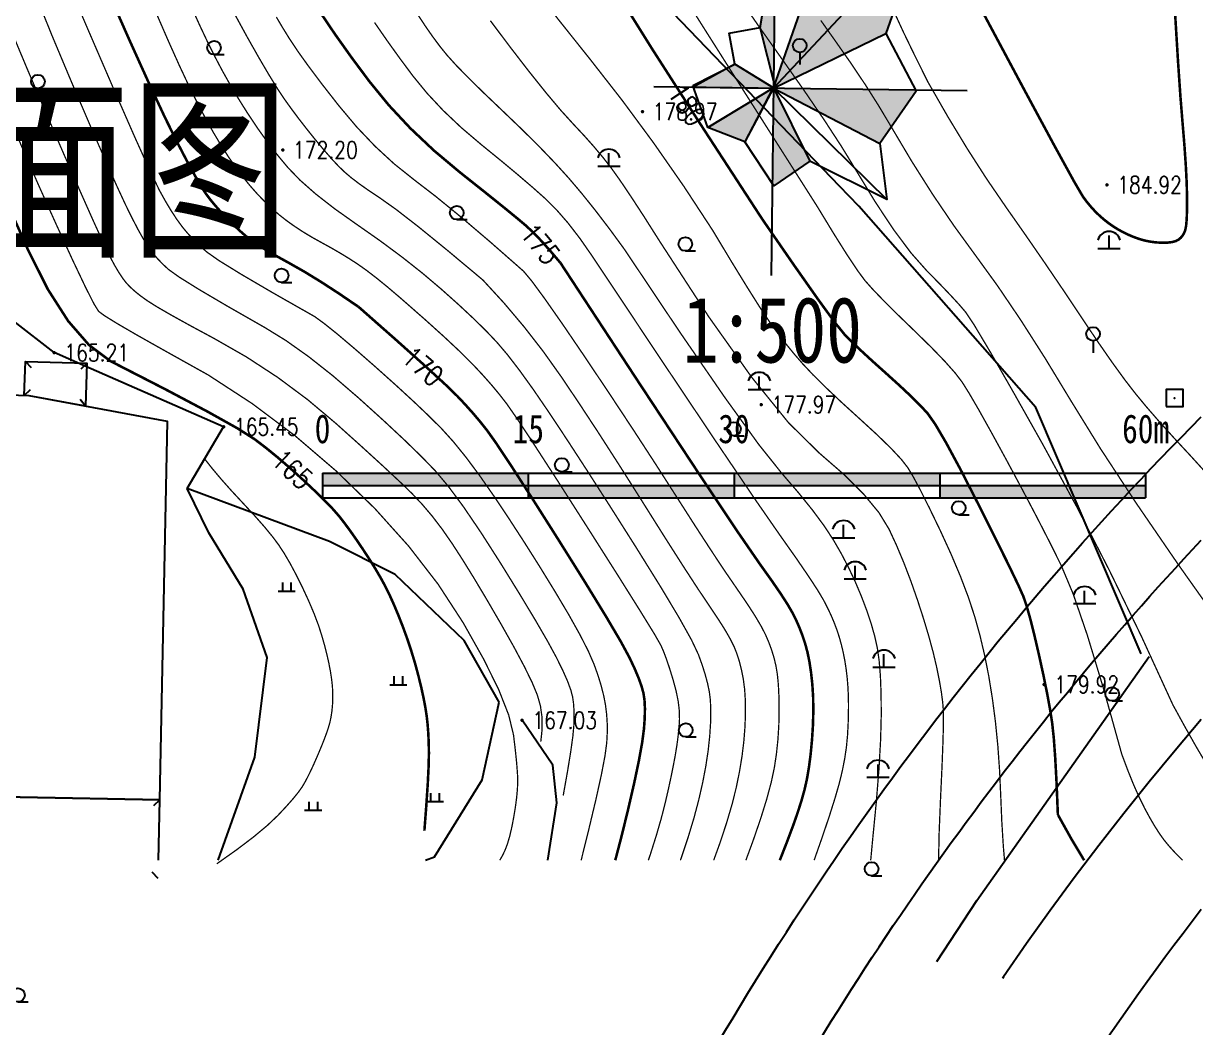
# Model space of a CAD drawing. Extents: x -809667 to 586099, y 3084146 to 3634412.
# Drawn here: x 382044.3 to 382112.6, y 3085775.9 to 3085834.5 of the extents above; entities that cross this region are included whole.
import ezdxf
from ezdxf.enums import TextEntityAlignment as Align

# ---------------------------------------------------------------- set-up
doc = ezdxf.new("R2010")
doc.units = 0
doc.header["$LTSCALE"] = 0.5
doc.header["$PDSIZE"] = 0.2
doc.linetypes.add('DASHDOT', pattern=[25.4, 12.7, -6.35, 0, -6.35])
doc.layers.get('0').update_dxf_attribs({"linetype": 'CONTINUOUS'})
for name, color, linetype in [('0-人行道线', 46, 'CONTINUOUS'), ('dxt', 252, 'CONTINUOUS'), ('GCD', 252, 'CONTINUOUS'), ('KZD', 252, 'CONTINUOUS'), ('RD-中线', 1, 'DASHDOT'), ('TX-图框', 7, 'CONTINUOUS'), ('wz', 6, 'CONTINUOUS'), ('道路', 4, 'CONTINUOUS')]:
    doc.layers.add(name, color=color, linetype=linetype)
doc.styles.add('DIMST', font='', dxfattribs={"width": 0.8})
doc.styles.add('ROAD', font='simhei.ttf')
doc.styles.get("Standard").update_dxf_attribs({"font": 'rs.shx', "bigfont": 'hztxt.shx'})
doc.styles.get('DIMST').set_extended_font_data('SimSun')
doc.linetypes.add('10421', pattern='A,2,[150,AAA.SHX,S=1,R=0,X=0,Y=1],1e-11', length=2)
doc.linetypes.add('1161', pattern='A,0,[149,AAA.SHX,S=0.15,R=0,X=0,Y=0],-1.6', length=1.6)

# ---------------------------------------------------------------- blocks, each defined once
blk = doc.blocks.new('gc110')
for p, q in [((0, 0), (0, 1.51)), ((-1.3, 0), (1.3, 0))]:
    blk.add_line(p, q)
blk.add_arc((0, 0.65), 1.34, 14.8628, 165.1372)
blk = doc.blocks.new('gc208')
blk.add_line((0, -0.8), (1.2, -0.8))
blk.add_circle((0, 0), 0.8)
blk = doc.blocks.new('gc125')
at = {"color": 0}
blk.add_line((0, 0.8), (0, 2.2), dxfattribs=at)
blk.add_circle((0, 0), 0.8, dxfattribs=at)
blk = doc.blocks.new('gc119')
at = {"color": 0}
for p, q in [((-1, 0), (1, 0)), ((-0.5, 1), (-0.5, 0)), ((0.5, 1), (0.5, 0))]:
    blk.add_line(p, q, dxfattribs=at)
blk = doc.blocks.new('gc261')
blk.add_lwpolyline([(-1, -1), (1, -1), (1, 1), (-1, 1)], close=True)
blk.add_point((0, 0))
blk = doc.blocks.new('GC200')
at = {"color": 0, "linetype": 'Continuous', "const_width": 0.2, "flags": 128}
blk.add_lwpolyline([(-0.1, 0, 1), (0.1, 0, 1)], format="xyb", close=True, dxfattribs=at)
blk = doc.blocks.new('my')
at = {"layer": 'TX-图框'}
blk.add_hatch(color=256, dxfattribs=at).paths.add_polyline_path([(-3269.4, 629.4), (-3269.4, 540.2), (-3308.6, 540.2)])
at = {"layer": 'TX-图框', "linetype": 'Continuous'}
h = blk.add_hatch(color=256, dxfattribs=at)
h.paths.add_polyline_path([(-3269.4, 195.6), (-3269.2, 195.6), (-3075.6, 292.4), (-3013.7, 475.3), (-3175.2, 475.3)])
h.paths.add_polyline_path([(-3269.2, 195.6), (-3269.1, 195.3), (-3083.7, 101.4), (-3021.8, 192.9), (-3023.3, 195.6)])
h.paths.add_polyline_path([(-3268.9, 195), (-3269.4, 195), (-3269.4, 30.1), (-3266.7, 26.1), (-3204.8, 69.2)])
h.paths.add_polyline_path([(-3270.2, 195), (-3270.3, 195), (-3382.4, 125.5), (-3317.9, 101.4)])
h.paths.add_polyline_path([(-3269.8, 195.6), (-3336.7, 235.9), (-3408.4, 195.6)])
h.paths.add_polyline_path([(-3269.4, 453.8), (-3293.6, 300.5), (-3269.4, 208.9)])
at = {"layer": 'TX-图框'}
for p, q in [((-3269.4, 629.4), (-3308.6, 540.2)), ((-3308.6, 540.2), (-3269.4, 540.2))]:
    blk.add_line(p, q, dxfattribs=at)
at = {"layer": 'TX-图框', "ltscale": 1.5}
for points in [[(-3269.4, 629.4), (-3269.4, -129.9)], [(-3409.4, 198.3), (-3336.7, 235.9), (-3347.5, 289.7), (-3293.6, 300.5), (-3269.4, 453.8), (-3175.2, 475.3), (-3013.7, 475.3), (-3075.6, 292.4), (-3021.8, 192.9), (-3083.7, 101.4), (-3070.2, 4.6), (-3204.8, 69.2), (-3266.7, 26.1), (-3317.9, 101.4), (-3382.4, 125.5), (-3409.4, 198.3)], [(-3269.4, 195.5), (-3013.7, 475.3)], [(-3269.4, 195.5), (-3175.2, 475.3)], [(-3267.1, 200.1), (-3293.6, 300.5)], [(-3269.4, 195.5), (-3075.6, 292.4)], [(-3269.4, 195.6), (-3336.7, 235.9)], [(-3476.6, 195.6), (-2933.2, 195.6)], [(-3269.4, 195.6), (-3382.4, 125.5)], [(-3269.4, 195.6), (-3317.9, 101.4)], [(-3269.4, 195.5), (-3083.7, 101.4)], [(-3269.4, 195.5), (-3070.2, 4.6)], [(-3269.2, 195.6), (-3204.8, 69.2)]]:
    blk.add_lwpolyline(points, dxfattribs=at)
for points in [[(-3268.9, 195), (-3336.7, 235.9), (-3408.4, 195.6)], [(-3317.9, 101.4), (-3382.4, 125.5), (-3270.2, 195.1)]]:
    blk.add_lwpolyline(points, close=True, dxfattribs=at)
at = {"layer": 'TX-图框', "style": 'ROAD'}
blk.add_text('N', height=78.1, dxfattribs=at).set_placement((-3296.1, 645.6))
blk = doc.blocks.new('比例尺')
at = {"linetype": 'ByBlock', "lineweight": -2}
for points in [[(0, 3), (0, 1.5), (25, 1.5), (25, 3)], [(50, 3), (50, 1.5), (75, 1.5), (75, 3)], [(25, 1.5), (25, 0), (50, 0), (50, 1.5)], [(75, 1.5), (75, 0), (100, 0), (100, 1.5)]]:
    blk.add_hatch(color=0, dxfattribs=at).paths.add_polyline_path(points)
at = {"color": 0, "linetype": 'ByBlock', "lineweight": -2}
for p, q in [((0, 3), (100, 3)), ((0, 3), (0, 0)), ((25, 3), (25, 0)), ((50, 3), (50, 0)), ((75, 3), (75, 0)), ((100, 3), (100, 0)), ((0, 1.5), (100, 1.5)), ((0, 0), (100, 0))]:
    blk.add_line(p, q, dxfattribs=at)
at = {"color": 0, "linetype": 'ByBlock', "lineweight": -2, "style": 'DIMST', "width": 0.8}
blk.add_text('0', height=3.5, dxfattribs=at).set_placement((0, 5.59), align=Align.BOTTOM_CENTER)
for tag, p in [('刻度1', (25, 5.59)), ('刻度2', (50, 5.59)), ('刻度3', (100, 5.59))]:
    blk.add_attdef(tag, text='', height=3.5, dxfattribs=at).set_placement(p, align=Align.BOTTOM_CENTER)

msp = doc.modelspace()

# ---------------------------------------------------------------- linework, layer by layer
at = {"layer": '0-人行道线', "linetype": 'Continuous', "flags": 128}
msp.add_lwpolyline([(382050.759, 3085720.882, 0.028031), (382081.114, 3085768.431, -0.073335), (382112.982, 3085811.516, -0.073335)], format="xyb", dxfattribs=at)
at = {"layer": 'dxt', "color": 252, "linetype": 'Continuous'}
for p, q in [((382044.406, 3085814.75), (382044.749, 3085814.386)), ((382047.997, 3085814.641), (382047.633, 3085814.298)), ((382044.345, 3085812.759), (382044.71, 3085813.101)), ((382047.921, 3085812.137), (382047.607, 3085812.526)), ((382052.248, 3085789.175), (382051.888, 3085788.829)), ((382052.157, 3085784.599), (382051.811, 3085784.959))]:
    msp.add_line(p, q, dxfattribs=at)
at = {"layer": 'dxt', "color": 252, "linetype": '1161', "flags": 128}
for points in [[(382091.889, 3085824.972), (382081.696, 3085835.559), (382074.896, 3085836.638), (382066.474, 3085840.891), (382068.03, 3085845.852), (382060.431, 3085851.459), (382043.42, 3085859.967), (382025.248, 3085868.656)], [(382109.481, 3085797.702), (382103.342, 3085812.054), (382093.017, 3085823.8), (382091.889, 3085824.972)], [(382072.043, 3085794.877), (382069.994, 3085798.472), (382065.975, 3085802.326), (382062.14, 3085804.242), (382053.85, 3085807.34)]]:
    msp.add_lwpolyline(points, dxfattribs=at)
at = {"layer": 'dxt', "color": 252, "linetype": 'Continuous', "flags": 128}
for points, const_width in [([(382032.438, 3085852.479), (382033.179, 3085850.771), (382034.021, 3085848.635), (382034.964, 3085846.07), (382036.009, 3085843.077), (382037.094, 3085839.949), (382038.158, 3085836.981), (382039.201, 3085834.173), (382040.223, 3085831.526), (382041.252, 3085828.96), (382042.316, 3085826.398), (382043.415, 3085823.839), (382044.548, 3085821.284), (382045.712, 3085818.962), (382046.903, 3085817.102), (382048.119, 3085815.704), (382049.363, 3085814.769)], 0.15), ([(382081.745, 3085850.009), (382081.15, 3085848.727), (382080.691, 3085847.649), (382080.367, 3085846.774), (382080.18, 3085846.103), (382080.072, 3085845.514), (382079.99, 3085844.884), (382079.933, 3085844.215), (382079.901, 3085843.505), (382079.907, 3085842.791), (382079.968, 3085842.11), (382080.081, 3085841.46), (382080.248, 3085840.843), (382080.455, 3085840.251), (382080.688, 3085839.678), (382080.947, 3085839.123), (382081.231, 3085838.587), (382082.041, 3085837.264), (382083.873, 3085834.35), (382086.729, 3085829.844), (382090.608, 3085823.747)], 0.075), ([(382075.672, 3085848.339), (382075.653, 3085846.427), (382075.658, 3085844.94), (382075.687, 3085843.879), (382075.739, 3085843.244), (382075.829, 3085842.795), (382075.972, 3085842.291), (382076.167, 3085841.732), (382076.414, 3085841.12), (382076.724, 3085840.425), (382077.106, 3085839.622), (382077.56, 3085838.708), (382078.086, 3085837.686), (382079.088, 3085835.963), (382080.972, 3085832.948), (382083.736, 3085828.642), (382087.38, 3085823.044)], 0.15), ([(382070.294, 3085846.428), (382070.982, 3085843.766), (382071.525, 3085841.739), (382071.924, 3085840.346), (382072.179, 3085839.587), (382072.365, 3085839.156), (382072.56, 3085838.746), (382072.763, 3085838.356), (382072.974, 3085837.988), (382073.406, 3085837.37), (382074.273, 3085836.234), (382075.574, 3085834.58), (382077.309, 3085832.407), (382079.222, 3085829.958), (382081.053, 3085827.476), (382082.805, 3085824.961), (382084.475, 3085822.412)], 0.075), ([(382111.33, 3085837.288), (382111.486, 3085834.518), (382111.632, 3085832.145), (382111.768, 3085830.168), (382111.896, 3085828.587), (382112.004, 3085827.283), (382112.082, 3085826.133), (382112.132, 3085825.139), (382112.152, 3085824.3), (382112.15, 3085823.611), (382112.133, 3085823.067), (382112.099, 3085822.667), (382112.05, 3085822.413), (382111.983, 3085822.242), (382111.896, 3085822.091), (382111.789, 3085821.961), (382111.663, 3085821.852), (382111.5, 3085821.767), (382111.282, 3085821.708), (382111.011, 3085821.675), (382110.685, 3085821.669), (382110.337, 3085821.688), (382109.997, 3085821.733), (382109.665, 3085821.802), (382109.342, 3085821.895), (382109.026, 3085822.01), (382108.717, 3085822.141), (382108.413, 3085822.288), (382108.116, 3085822.453), (382107.827, 3085822.634), (382107.548, 3085822.831), (382107.279, 3085823.044), (382107.02, 3085823.274), (382106.771, 3085823.519), (382106.532, 3085823.781), (382106.302, 3085824.059), (382106.083, 3085824.353), (382105.564, 3085825.24), (382104.434, 3085827.297), (382102.694, 3085830.523), (382100.344, 3085834.919)], 0.15), ([(382086.034, 3085835.949), (382087.112, 3085834.386), (382088.459, 3085832.482), (382089.839, 3085830.52), (382091.018, 3085828.789), (382091.997, 3085827.287), (382092.775, 3085826.015)], 0.075), ([(382056.665, 3085834.905), (382057.346, 3085833.658), (382058.026, 3085832.458), (382058.618, 3085831.449), (382059.122, 3085830.633), (382059.538, 3085830.009), (382059.928, 3085829.466), (382060.355, 3085828.895), (382060.82, 3085828.297), (382061.323, 3085827.67), (382061.821, 3085827.072), (382062.271, 3085826.558), (382062.674, 3085826.129), (382063.03, 3085825.785), (382063.41, 3085825.462), (382063.887, 3085825.098), (382064.461, 3085824.693), (382065.131, 3085824.246), (382066.042, 3085823.599), (382067.339, 3085822.592), (382069.02, 3085821.224), (382071.086, 3085819.497)], 0.075), ([(382059.044, 3085834.827), (382059.397, 3085834.231), (382059.793, 3085833.589), (382060.286, 3085832.845), (382060.933, 3085831.943), (382061.732, 3085830.882), (382062.685, 3085829.663), (382063.73, 3085828.42), (382064.807, 3085827.287), (382065.916, 3085826.266), (382067.057, 3085825.355), (382068.325, 3085824.38), (382069.813, 3085823.165), (382071.523, 3085821.709), (382073.454, 3085820.013)], 0.075), ([(382061.554, 3085835.176), (382062.456, 3085833.84), (382063.427, 3085832.474), (382064.467, 3085831.077), (382065.602, 3085829.688), (382066.857, 3085828.344), (382068.233, 3085827.045), (382069.728, 3085825.791), (382071.137, 3085824.672), (382072.254, 3085823.776), (382073.078, 3085823.103), (382073.61, 3085822.655), (382074.025, 3085822.266), (382074.498, 3085821.775), (382075.029, 3085821.181), (382075.618, 3085820.484)], 0.15), ([(382067.244, 3085835.044), (382067.71, 3085834.333), (382068.158, 3085833.689), (382068.589, 3085833.111), (382069.002, 3085832.6), (382069.508, 3085832.04), (382070.214, 3085831.314), (382071.123, 3085830.421), (382072.232, 3085829.363), (382073.382, 3085828.261), (382074.41, 3085827.239), (382075.316, 3085826.295), (382076.1, 3085825.431), (382076.845, 3085824.553), (382077.633, 3085823.571), (382078.464, 3085822.485), (382079.337, 3085821.293)], 0.075), ([(382071.525, 3085834.614), (382072.644, 3085833.124), (382073.783, 3085831.647), (382074.784, 3085830.397), (382075.647, 3085829.373), (382076.373, 3085828.575), (382077.002, 3085827.903), (382077.576, 3085827.257), (382078.095, 3085826.637), (382078.56, 3085826.043), (382079.066, 3085825.337), (382079.708, 3085824.386), (382080.488, 3085823.188), (382081.404, 3085821.743)], 0.075), ([(382090.794, 3085834.631), (382091.663, 3085833.403), (382092.574, 3085832.103), (382093.412, 3085830.85), (382094.177, 3085829.642), (382094.87, 3085828.48)], 0.075), ([(382095.14, 3085834.972), (382095.611, 3085833.953), (382096.246, 3085832.641), (382097.044, 3085831.037)], 0.075), ([(382064.771, 3085834.51), (382065.507, 3085833.448), (382066.254, 3085832.406), (382067.014, 3085831.387), (382067.836, 3085830.382), (382068.77, 3085829.383), (382069.816, 3085828.392), (382070.974, 3085827.407), (382072.119, 3085826.474), (382073.123, 3085825.638), (382073.986, 3085824.899), (382074.709, 3085824.257), (382075.371, 3085823.602), (382076.051, 3085822.821), (382076.749, 3085821.916), (382077.465, 3085820.886)], 0.075), ([(382097.044, 3085831.037), (382098.188, 3085829.043), (382099.329, 3085827.16), (382100.467, 3085825.39), (382101.602, 3085823.732), (382102.722, 3085822.135), (382103.818, 3085820.548), (382104.889, 3085818.972), (382105.935, 3085817.406), (382106.912, 3085815.949), (382107.778, 3085814.702), (382108.532, 3085813.663), (382109.174, 3085812.833), (382109.811, 3085812.067), (382110.548, 3085811.219), (382111.386, 3085810.29), (382112.325, 3085809.279), (382113.375, 3085808.125), (382114.548, 3085806.765), (382115.844, 3085805.201), (382117.263, 3085803.431)], 0.075), ([(382094.87, 3085828.48), (382096.088, 3085826.431), (382097.316, 3085824.492), (382098.556, 3085822.662), (382099.808, 3085820.941), (382101.099, 3085819.161), (382102.459, 3085817.152), (382103.887, 3085814.914), (382105.384, 3085812.448), (382107.101, 3085809.665), (382109.193, 3085806.475), (382111.658, 3085802.879), (382114.496, 3085798.876)], 0.075), ([(382092.775, 3085826.015), (382093.97, 3085824.047), (382095.065, 3085822.398), (382096.06, 3085821.068), (382096.956, 3085820.056), (382097.732, 3085819.265), (382098.371, 3085818.597), (382098.871, 3085818.053), (382099.233, 3085817.631), (382099.736, 3085816.877), (382100.657, 3085815.333), (382101.998, 3085813.001), (382103.757, 3085809.879), (382105.708, 3085806.291), (382107.624, 3085802.559), (382109.506, 3085798.684), (382111.352, 3085794.666)], 0.075), ([(382090.608, 3085823.747), (382091.562, 3085822.178), (382092.342, 3085820.94), (382092.946, 3085820.033), (382093.375, 3085819.457), (382093.81, 3085818.967), (382094.433, 3085818.318), (382095.243, 3085817.51), (382096.242, 3085816.544), (382097.236, 3085815.571), (382098.035, 3085814.744), (382098.639, 3085814.062), (382099.047, 3085813.526), (382099.44, 3085812.898), (382099.997, 3085811.941), (382100.717, 3085810.653), (382101.601, 3085809.036), (382102.526, 3085807.314), (382103.369, 3085805.711), (382104.13, 3085804.227), (382104.809, 3085802.863), (382105.51, 3085801.192), (382106.335, 3085798.788), (382107.286, 3085795.652), (382108.362, 3085791.784)], 0.075), ([(382087.38, 3085823.044), (382089.232, 3085820.361), (382090.651, 3085818.343), (382091.637, 3085816.991), (382092.191, 3085816.305), (382092.594, 3085815.899), (382093.129, 3085815.389), (382093.796, 3085814.775), (382094.596, 3085814.057), (382095.396, 3085813.334), (382096.067, 3085812.703), (382096.608, 3085812.165), (382097.02, 3085811.72), (382097.466, 3085811.088), (382098.11, 3085809.989), (382098.954, 3085808.424), (382099.995, 3085806.392), (382101.014, 3085804.36), (382101.789, 3085802.792), (382102.319, 3085801.688), (382102.605, 3085801.048), (382102.784, 3085800.53), (382102.995, 3085799.791), (382103.238, 3085798.832), (382103.513, 3085797.651), (382103.78, 3085796.434), (382103.997, 3085795.364), (382104.166, 3085794.441), (382104.286, 3085793.665), (382104.379, 3085792.803), (382104.465, 3085791.622), (382104.545, 3085790.123), (382104.619, 3085788.306)], 0.15), ([(382058.365, 3085816.728), (382059.599, 3085815.968), (382060.924, 3085815.028), (382062.34, 3085813.91), (382063.846, 3085812.612), (382065.29, 3085811.306), (382066.516, 3085810.162), (382067.524, 3085809.182), (382068.315, 3085808.364), (382069.065, 3085807.476), (382069.949, 3085806.282), (382070.967, 3085804.784), (382072.12, 3085802.981), (382073.239, 3085801.17), (382074.155, 3085799.65), (382074.868, 3085798.419), (382075.378, 3085797.479), (382075.743, 3085796.739), (382076.021, 3085796.111), (382076.214, 3085795.594), (382076.32, 3085795.188), (382076.372, 3085794.82), (382076.401, 3085794.415), (382076.407, 3085793.973), (382076.391, 3085793.495), (382076.332, 3085792.869), (382076.209, 3085791.984), (382076.023, 3085790.84), (382075.773, 3085789.437)], 0.075), ([(382055.415, 3085816.086), (382057.309, 3085815.003), (382059.124, 3085813.816), (382060.862, 3085812.524), (382062.522, 3085811.128), (382064.015, 3085809.786), (382065.251, 3085808.658), (382066.232, 3085807.743), (382066.956, 3085807.043), (382067.548, 3085806.416), (382068.134, 3085805.724), (382068.713, 3085804.966), (382069.285, 3085804.142), (382069.89, 3085803.208), (382070.565, 3085802.117), (382071.31, 3085800.87), (382072.126, 3085799.467), (382072.899, 3085798.095), (382073.513, 3085796.94), (382073.97, 3085796.003), (382074.268, 3085795.283), (382074.445, 3085794.656), (382074.537, 3085793.996), (382074.543, 3085793.303), (382074.464, 3085792.576)], 0.075), ([(382049.363, 3085814.769), (382052.569, 3085813.124), (382055.041, 3085811.816), (382056.778, 3085810.845), (382057.781, 3085810.209), (382058.434, 3085809.711), (382059.12, 3085809.152), (382059.839, 3085808.532), (382060.592, 3085807.85), (382061.3, 3085807.185), (382061.885, 3085806.612), (382062.347, 3085806.132), (382062.687, 3085805.744), (382062.982, 3085805.368), (382063.313, 3085804.921), (382063.679, 3085804.402), (382064.08, 3085803.812), (382064.476, 3085803.206), (382064.828, 3085802.641), (382065.135, 3085802.116), (382065.398, 3085801.632), (382065.642, 3085801.137), (382065.893, 3085800.582), (382066.152, 3085799.965), (382066.418, 3085799.287), (382066.676, 3085798.578), (382066.913, 3085797.867), (382067.128, 3085797.155), (382067.322, 3085796.441), (382067.49, 3085795.756), (382067.627, 3085795.13), (382067.735, 3085794.563), (382067.812, 3085794.056), (382067.866, 3085793.563), (382067.906, 3085793.039), (382067.93, 3085792.484), (382067.94, 3085791.899), (382067.924, 3085791.166), (382067.876, 3085790.169), (382067.793, 3085788.908), (382067.677, 3085787.382)], 0.15), ([(382054.864, 3085809.063), (382055.313, 3085808.492), (382055.838, 3085807.869), (382056.438, 3085807.194), (382057.114, 3085806.467), (382057.778, 3085805.751), (382058.343, 3085805.111), (382058.808, 3085804.545), (382059.175, 3085804.055), (382059.5, 3085803.558), (382059.842, 3085802.975), (382060.2, 3085802.305), (382060.576, 3085801.547), (382060.933, 3085800.774), (382061.238, 3085800.055), (382061.49, 3085799.39), (382061.689, 3085798.78), (382061.85, 3085798.211), (382061.989, 3085797.67), (382062.104, 3085797.157), (382062.197, 3085796.672), (382062.267, 3085796.215), (382062.313, 3085795.785), (382062.335, 3085795.383), (382062.334, 3085795.008), (382062.313, 3085794.656), (382062.279, 3085794.321), (382062.23, 3085794.003), (382062.167, 3085793.701), (382062.07, 3085793.363), (382061.921, 3085792.935), (382061.721, 3085792.417), (382061.467, 3085791.809), (382061.201, 3085791.203), (382060.959, 3085790.69), (382060.743, 3085790.27), (382060.552, 3085789.944), (382060.33, 3085789.63), (382060.021, 3085789.249), (382059.624, 3085788.799), (382059.139, 3085788.281), (382058.519, 3085787.691), (382057.718, 3085787.022), (382056.734, 3085786.276), (382055.568, 3085785.451)], 0.075)]:
    msp.add_lwpolyline(points, dxfattribs=dict(at, const_width=const_width))
at = {"layer": 'dxt', "color": 252, "linetype": 'Continuous'}
for points, const_width in [([(382043.133, 3085846.021), (382044.607, 3085842.337), (382046.208, 3085838.459), (382047.936, 3085834.386), (382049.548, 3085830.655), (382050.8, 3085827.8), (382051.693, 3085825.823), (382052.226, 3085824.723), (382052.574, 3085824.094), (382052.912, 3085823.531), (382053.238, 3085823.034), (382053.553, 3085822.602), (382053.877, 3085822.21), (382054.227, 3085821.832), (382054.603, 3085821.466), (382055.007, 3085821.114), (382055.711, 3085820.62), (382056.992, 3085819.83), (382058.847, 3085818.744), (382061.279, 3085817.362)], 0.075), ([(382043.879, 3085838.989), (382044.912, 3085836.339), (382045.993, 3085833.671), (382047.121, 3085830.985), (382048.18, 3085828.519), (382049.055, 3085826.513), (382049.745, 3085824.967), (382050.25, 3085823.88), (382050.642, 3085823.086), (382050.991, 3085822.416), (382051.297, 3085821.87), (382051.56, 3085821.448), (382051.816, 3085821.095), (382052.101, 3085820.755), (382052.414, 3085820.427), (382052.755, 3085820.111), (382053.373, 3085819.668), (382054.514, 3085818.956), (382056.178, 3085817.977), (382058.365, 3085816.728)], 0.075), ([(382049.138, 3085836.508), (382050.488, 3085833.459), (382051.624, 3085830.948), (382052.546, 3085828.975), (382053.254, 3085827.539), (382053.808, 3085826.476), (382054.273, 3085825.621), (382054.646, 3085824.975), (382054.928, 3085824.536), (382055.185, 3085824.193), (382055.483, 3085823.832), (382055.821, 3085823.452), (382056.2, 3085823.054), (382056.586, 3085822.67), (382056.95, 3085822.331), (382057.29, 3085822.037), (382057.606, 3085821.788), (382057.974, 3085821.536), (382058.467, 3085821.23), (382059.087, 3085820.872), (382059.833, 3085820.46), (382060.691, 3085819.973), (382061.645, 3085819.388), (382062.698, 3085818.704), (382063.847, 3085817.922)], 0.15), ([(382052.064, 3085835.002), (382052.753, 3085833.415), (382053.381, 3085832.016), (382053.949, 3085830.806), (382054.456, 3085829.785), (382054.926, 3085828.896), (382055.381, 3085828.083), (382055.821, 3085827.346), (382056.246, 3085826.684), (382056.664, 3085826.082), (382057.083, 3085825.521), (382057.502, 3085825.003), (382057.922, 3085824.526), (382058.344, 3085824.086), (382058.772, 3085823.677), (382059.205, 3085823.3), (382059.644, 3085822.955), (382060.102, 3085822.628), (382060.595, 3085822.305), (382061.122, 3085821.988), (382061.684, 3085821.675), (382062.249, 3085821.364), (382062.787, 3085821.052), (382063.299, 3085820.739), (382063.783, 3085820.425), (382064.292, 3085820.065), (382064.877, 3085819.616), (382065.538, 3085819.078), (382066.276, 3085818.45)], 0.075), ([(382054.194, 3085835.185), (382054.611, 3085834.266), (382055.027, 3085833.389), (382055.443, 3085832.552), (382055.875, 3085831.731), (382056.341, 3085830.899), (382056.842, 3085830.056), (382057.377, 3085829.203), (382057.936, 3085828.363), (382058.512, 3085827.56), (382059.102, 3085826.793), (382059.708, 3085826.063), (382060.42, 3085825.322), (382061.329, 3085824.519), (382062.435, 3085823.656), (382063.739, 3085822.732), (382065.097, 3085821.781), (382066.37, 3085820.837), (382067.556, 3085819.899), (382068.655, 3085818.968)], 0.075), ([(382084.475, 3085822.412), (382085.594, 3085820.552), (382086.523, 3085819.039), (382087.26, 3085817.872), (382087.806, 3085817.053), (382088.265, 3085816.416), (382088.74, 3085815.796), (382089.232, 3085815.194), (382089.739, 3085814.608), (382090.333, 3085813.976), (382091.083, 3085813.232), (382091.99, 3085812.376), (382093.053, 3085811.409), (382094.085, 3085810.463), (382094.898, 3085809.671), (382095.493, 3085809.033), (382095.87, 3085808.55), (382096.188, 3085808.016), (382096.609, 3085807.229), (382097.132, 3085806.187), (382097.758, 3085804.891), (382098.39, 3085803.512), (382098.935, 3085802.22), (382099.392, 3085801.015), (382099.761, 3085799.897), (382100.07, 3085798.791), (382100.346, 3085797.622), (382100.59, 3085796.389), (382100.8, 3085795.092), (382100.977, 3085793.741), (382101.117, 3085792.343), (382101.22, 3085790.899), (382101.287, 3085789.408), (382101.349, 3085787.925), (382101.436, 3085786.506), (382101.507, 3085785.66)], 0.075), ([(382081.404, 3085821.743), (382084.268, 3085817.338), (382086.77, 3085813.815), (382088.911, 3085811.175), (382090.691, 3085809.418), (382092.146, 3085808.153), (382093.311, 3085806.99), (382094.187, 3085805.927), (382094.774, 3085804.966), (382095.209, 3085804.025), (382095.63, 3085803.023), (382096.038, 3085801.96), (382096.432, 3085800.835), (382096.793, 3085799.723), (382097.1, 3085798.696), (382097.354, 3085797.754), (382097.555, 3085796.898), (382097.71, 3085796.13), (382097.826, 3085795.45), (382097.903, 3085794.86), (382097.942, 3085794.359), (382097.946, 3085793.695), (382097.92, 3085792.618), (382097.863, 3085791.127), (382097.775, 3085789.222), (382097.696, 3085787.292), (382097.663, 3085785.725), (382097.664, 3085785.66)], 0.075), ([(382079.337, 3085821.293), (382082.578, 3085816.45), (382085.19, 3085812.656), (382087.172, 3085809.91), (382088.525, 3085808.215), (382089.491, 3085807.093), (382090.315, 3085806.072), (382090.996, 3085805.15), (382091.535, 3085804.328), (382091.986, 3085803.545), (382092.408, 3085802.739), (382092.798, 3085801.909), (382093.159, 3085801.057), (382093.476, 3085800.22), (382093.737, 3085799.438), (382093.942, 3085798.709), (382094.091, 3085798.034), (382094.196, 3085797.303), (382094.269, 3085796.408), (382094.31, 3085795.348), (382094.319, 3085794.122), (382094.282, 3085792.687), (382094.186, 3085790.994), (382094.03, 3085789.046), (382093.815, 3085786.841), (382093.704, 3085785.66)], 0.075), ([(382075.618, 3085820.484), (382080.166, 3085813.542), (382083.622, 3085808.299), (382085.986, 3085804.754), (382087.257, 3085802.908), (382087.919, 3085801.983), (382088.454, 3085801.204), (382088.864, 3085800.569), (382089.147, 3085800.08), (382089.359, 3085799.656), (382089.552, 3085799.216), (382089.726, 3085798.76), (382089.883, 3085798.289), (382090.019, 3085797.781), (382090.134, 3085797.215), (382090.228, 3085796.59), (382090.301, 3085795.908), (382090.346, 3085795.174), (382090.358, 3085794.398), (382090.338, 3085793.577), (382090.284, 3085792.714), (382090.204, 3085791.866), (382090.105, 3085791.093), (382089.985, 3085790.396), (382089.846, 3085789.775), (382089.672, 3085789.152), (382089.449, 3085788.451), (382089.177, 3085787.673), (382088.856, 3085786.817), (382088.496, 3085785.895), (382088.402, 3085785.66)], 0.15), ([(382077.465, 3085820.886), (382081.483, 3085814.849), (382084.646, 3085810.126), (382086.955, 3085806.715), (382088.41, 3085804.617), (382089.341, 3085803.299), (382090.075, 3085802.227), (382090.614, 3085801.403), (382090.957, 3085800.825), (382091.19, 3085800.374), (382091.398, 3085799.933), (382091.581, 3085799.5), (382091.739, 3085799.076), (382091.878, 3085798.648), (382092, 3085798.207), (382092.107, 3085797.75), (382092.198, 3085797.279), (382092.273, 3085796.794), (382092.332, 3085796.298), (382092.374, 3085795.789), (382092.4, 3085795.269), (382092.41, 3085794.728), (382092.405, 3085794.157), (382092.386, 3085793.558), (382092.351, 3085792.929), (382092.289, 3085792.272), (382092.189, 3085791.59), (382092.05, 3085790.883), (382091.872, 3085790.15), (382091.629, 3085789.301), (382091.295, 3085788.245), (382090.869, 3085786.983), (382090.404, 3085785.66)], 0.075), ([(382073.454, 3085820.013), (382073.931, 3085819.444), (382074.691, 3085818.412), (382075.736, 3085816.919), (382077.064, 3085814.965), (382078.498, 3085812.822), (382079.857, 3085810.764), (382081.141, 3085808.792), (382082.35, 3085806.905), (382083.453, 3085805.181), (382084.418, 3085803.697), (382085.245, 3085802.452), (382085.935, 3085801.447), (382086.503, 3085800.617), (382086.966, 3085799.899), (382087.325, 3085799.292), (382087.579, 3085798.797), (382087.767, 3085798.355), (382087.93, 3085797.911), (382088.066, 3085797.463), (382088.176, 3085797.012), (382088.26, 3085796.507), (382088.319, 3085795.897), (382088.354, 3085795.183), (382088.364, 3085794.364), (382088.344, 3085793.505), (382088.291, 3085792.669), (382088.205, 3085791.855), (382088.086, 3085791.065), (382087.905, 3085790.213), (382087.637, 3085789.215), (382087.281, 3085788.07), (382086.837, 3085786.779), (382086.425, 3085785.66)], 0.075), ([(382068.655, 3085818.968), (382069.656, 3085818.074), (382070.531, 3085817.259), (382071.28, 3085816.523), (382071.903, 3085815.867), (382072.512, 3085815.151), (382073.219, 3085814.234), (382074.024, 3085813.116), (382074.926, 3085811.798), (382075.957, 3085810.243), (382077.148, 3085808.412), (382078.499, 3085806.306), (382080.009, 3085803.925), (382081.429, 3085801.644), (382082.511, 3085799.839), (382083.253, 3085798.51), (382083.656, 3085797.658), (382083.871, 3085797.062), (382084.048, 3085796.504), (382084.188, 3085795.984), (382084.29, 3085795.503), (382084.354, 3085794.993), (382084.379, 3085794.389), (382084.367, 3085793.692), (382084.316, 3085792.901), (382084.223, 3085792.04), (382084.086, 3085791.136), (382083.905, 3085790.186), (382083.679, 3085789.192), (382083.399, 3085788.133), (382083.053, 3085786.987), (382082.641, 3085785.754), (382082.607, 3085785.66)], 0.075), ([(382071.086, 3085819.497), (382072.316, 3085818.158), (382073.484, 3085816.775), (382074.591, 3085815.351), (382075.637, 3085813.884), (382076.698, 3085812.306), (382077.853, 3085810.548), (382079.099, 3085808.609), (382080.439, 3085806.49), (382081.719, 3085804.457), (382082.789, 3085802.78), (382083.649, 3085801.457), (382084.298, 3085800.488), (382084.796, 3085799.747), (382085.202, 3085799.105), (382085.515, 3085798.561), (382085.736, 3085798.117), (382085.901, 3085797.702), (382086.046, 3085797.248), (382086.17, 3085796.754), (382086.275, 3085796.22), (382086.352, 3085795.631), (382086.394, 3085794.973), (382086.4, 3085794.244), (382086.372, 3085793.445), (382086.306, 3085792.599), (382086.2, 3085791.729), (382086.053, 3085790.836), (382085.867, 3085789.918), (382085.621, 3085788.932), (382085.299, 3085787.836), (382084.898, 3085786.628), (382084.548, 3085785.66)], 0.075), ([(382066.276, 3085818.45), (382067.657, 3085817.24), (382068.816, 3085816.195), (382069.754, 3085815.317), (382070.471, 3085814.604), (382071.052, 3085813.986), (382071.581, 3085813.39), (382072.059, 3085812.816), (382072.486, 3085812.265), (382073.084, 3085811.406), (382074.074, 3085809.908), (382075.457, 3085807.771), (382077.232, 3085804.994), (382078.976, 3085802.247), (382080.263, 3085800.197), (382081.095, 3085798.845), (382081.47, 3085798.189), (382081.625, 3085797.834), (382081.795, 3085797.382), (382081.98, 3085796.833), (382082.179, 3085796.188), (382082.358, 3085795.523), (382082.48, 3085794.915), (382082.545, 3085794.366), (382082.554, 3085793.874), (382082.523, 3085793.394), (382082.471, 3085792.881), (382082.397, 3085792.335), (382082.302, 3085791.756), (382082.185, 3085791.134), (382082.047, 3085790.459), (382081.888, 3085789.731), (382081.708, 3085788.951), (382081.486, 3085788.088), (382081.204, 3085787.113), (382080.861, 3085786.027), (382080.737, 3085785.66)], 0.075), ([(382063.847, 3085817.922), (382066.007, 3085816.017), (382067.686, 3085814.515), (382068.884, 3085813.416), (382069.601, 3085812.72), (382070.066, 3085812.225), (382070.508, 3085811.73), (382070.926, 3085811.236), (382071.32, 3085810.742), (382071.871, 3085809.968), (382072.756, 3085808.635), (382073.976, 3085806.743), (382075.532, 3085804.29), (382077.081, 3085801.815), (382078.282, 3085799.853), (382079.135, 3085798.405), (382079.64, 3085797.471), (382079.939, 3085796.833), (382080.174, 3085796.273), (382080.346, 3085795.793), (382080.454, 3085795.392), (382080.513, 3085794.991), (382080.537, 3085794.512), (382080.526, 3085793.955), (382080.481, 3085793.32), (382080.376, 3085792.521), (382080.186, 3085791.469), (382079.912, 3085790.164), (382079.553, 3085788.607), (382079.174, 3085787.059), (382078.84, 3085785.782), (382078.805, 3085785.66)], 0.15), ([(382061.279, 3085817.362), (382061.845, 3085816.95), (382062.621, 3085816.327), (382063.606, 3085815.493), (382064.801, 3085814.449), (382066.018, 3085813.359), (382067.071, 3085812.391), (382067.961, 3085811.544), (382068.687, 3085810.819), (382069.361, 3085810.074), (382070.095, 3085809.169), (382070.888, 3085808.105), (382071.741, 3085806.88), (382072.625, 3085805.555), (382073.511, 3085804.19), (382074.399, 3085802.785), (382075.288, 3085801.339), (382076.099, 3085799.974), (382076.749, 3085798.81), (382077.24, 3085797.847), (382077.571, 3085797.084), (382077.801, 3085796.44), (382077.989, 3085795.83), (382078.135, 3085795.254), (382078.238, 3085794.714), (382078.304, 3085794.184), (382078.338, 3085793.64), (382078.34, 3085793.082), (382078.31, 3085792.51), (382078.21, 3085791.759), (382078.002, 3085790.667), (382077.686, 3085789.232), (382077.263, 3085787.454), (382076.833, 3085785.718), (382076.819, 3085785.66)], 0.075), ([(382052.424, 3085815.435), (382055.08, 3085813.952), (382057.652, 3085812.277), (382060.141, 3085810.408), (382062.546, 3085808.346), (382064.782, 3085806.175), (382066.76, 3085803.976), (382068.481, 3085801.75), (382069.946, 3085799.497), (382071.132, 3085797.389), (382072.015, 3085795.598), (382072.595, 3085794.125), (382072.874, 3085792.968), (382072.984, 3085792.047), (382073.062, 3085791.278), (382073.107, 3085790.662), (382073.118, 3085790.199), (382073.1, 3085789.782), (382073.055, 3085789.305), (382072.984, 3085788.766), (382072.886, 3085788.167), (382072.772, 3085787.577), (382072.652, 3085787.065), (382072.526, 3085786.632), (382072.394, 3085786.277), (382072.24, 3085785.954), (382072.074, 3085785.66)], 0.075), ([(382118.298, 3085785.66), (382117.955, 3085785.931), (382117.068, 3085786.692), (382116.296, 3085787.422), (382115.639, 3085788.119), (382115.067, 3085788.79), (382114.546, 3085789.439), (382114.079, 3085790.065), (382113.663, 3085790.669), (382113.227, 3085791.363), (382112.697, 3085792.26), (382112.074, 3085793.36), (382111.358, 3085794.664)], 0.075), ([(382111.892, 3085785.66), (382111.759, 3085785.788), (382111.397, 3085786.161), (382111.08, 3085786.514), (382110.808, 3085786.846), (382110.552, 3085787.204), (382110.278, 3085787.63), (382109.988, 3085788.124), (382109.682, 3085788.688), (382109.364, 3085789.33), (382109.039, 3085790.059), (382108.707, 3085790.877), (382108.368, 3085791.782)], 0.075), ([(382104.625, 3085788.304), (382105.4, 3085786.916), (382106.095, 3085785.751), (382106.154, 3085785.66)], 0.15)]:
    msp.add_lwpolyline(points, dxfattribs=dict(at, const_width=const_width))
at = {"layer": 'dxt', "color": 252, "linetype": 'Continuous', "const_width": 0.075, "flags": 128}
for points, elevation in [([(382043.584, 3085834.03), (382044.5, 3085831.841), (382045.495, 3085829.505), (382046.569, 3085827.023), (382047.579, 3085824.721), (382048.378, 3085822.925), (382048.967, 3085821.635), (382049.345, 3085820.851), (382049.61, 3085820.356), (382049.858, 3085819.935), (382050.089, 3085819.587), (382050.303, 3085819.313), (382050.534, 3085819.07), (382050.815, 3085818.817), (382051.146, 3085818.554), (382051.527, 3085818.281), (382052.075, 3085817.935), (382052.906, 3085817.454), (382054.019, 3085816.838), (382055.415, 3085816.086)], 167), ([(382043.48, 3085828.97), (382044.267, 3085827.105), (382045.174, 3085825.033), (382046.2, 3085822.752), (382047.169, 3085820.646), (382047.905, 3085819.097), (382048.408, 3085818.104), (382048.678, 3085817.668), (382049.027, 3085817.41), (382049.768, 3085816.952), (382050.9, 3085816.294), (382052.424, 3085815.435)], 166)]:
    msp.add_lwpolyline(points, dxfattribs=dict(at, elevation=elevation))
at = {"layer": 'dxt', "color": 252, "linetype": '10421', "flags": 128}
for points in [[(382047.927, 3085814.456), (382046.081, 3085815.264), (382043.739, 3085817.1), (382042.445, 3085819.966), (382042.059, 3085824.59), (382041.148, 3085827.107), (382038.036, 3085827.69), (382033.356, 3085827.514), (382032.346, 3085827.76)], [(382053.85, 3085807.34), (382055.968, 3085810.937), (382047.927, 3085814.456)], [(382055.65, 3085785.66), (382057.785, 3085791.676), (382058.509, 3085797.479), (382057.105, 3085801.465), (382055.115, 3085804.756), (382053.85, 3085807.34)], [(382067.733, 3085785.66), (382068.273, 3085785.869), (382071.042, 3085790.341), (382072.043, 3085794.877)], [(382074.878, 3085785.66), (382075.4, 3085789.018), (382075.174, 3085791.207), (382073.369, 3085793.826)]]:
    msp.add_lwpolyline(points, dxfattribs=at)
at = {"layer": 'dxt', "color": 252, "linetype": 'Continuous', "elevation": -859.278, "flags": 128}
msp.add_lwpolyline([(382044.625, 3085812.75), (382044.345, 3085812.759), (382044.406, 3085814.75), (382047.997, 3085814.641), (382047.921, 3085812.137)], close=True, dxfattribs=at)
at = {"layer": 'dxt', "color": 252, "linetype": 'Continuous', "flags": 128}
msp.add_lwpolyline([(382036.406, 3085813), (382035.938, 3085789.5), (382052.248, 3085789.175), (382052.688, 3085811.25), (382044.625, 3085812.75)], close=True, dxfattribs=at)
at = {"layer": 'dxt', "color": 252, "linetype": '1161', "elevation": 157.558, "flags": 128}
msp.add_lwpolyline([(382097.57, 3085779.761), (382099.894, 3085783.32), (382109.947, 3085797.533)], dxfattribs=at)
at = {"layer": 'dxt', "color": 252, "linetype": 'Continuous', "flags": 128}
msp.add_lwpolyline([(382052.178, 3085785.66), (382052.248, 3085789.175), (382035.938, 3085789.5), (382043.21, 3085785.495)], dxfattribs=at)
at = {"layer": 'RD-中线', "ltscale": 3}
msp.add_lwpolyline([(382036.075, 3085683.845), (382038.911, 3085686.555, 0.032219), (382043.27, 3085691.292, 0.041886), (382091.64, 3085762.666, -0.055211), (382112.982, 3085793.862, -0.055211)], format="xyb", dxfattribs=at)
at = {"layer": '道路', "linetype": 'Continuous', "flags": 128}
for points in [[(382052.693, 3085715.034, 0.029836), (382085.499, 3085766.028, -0.066246), (382112.982, 3085804.326, -0.066246)], [(382054.631, 3085694.358, 0.037359), (382097.781, 3085759.306, -0.042558), (382112.982, 3085782.799, -0.042558)]]:
    msp.add_lwpolyline(points, format="xyb", dxfattribs=at)

# ---------------------------------------------------------------- block references
at = {"layer": 'dxt', "color": 252, "linetype": 'Continuous', "xscale": 0.5, "yscale": 0.5}
for name, p in [('gc208', (382055.408, 3085833.042, 0.714)), ('gc208', (382045.14, 3085831.067, 0.715)), ('gc110', (382078.434, 3085826.128, 178.599)), ('gc208', (382069.567, 3085823.421, 0.714)), ('gc110', (382107.603, 3085821.33, 185.628)), ('gc208', (382082.894, 3085821.591, 0.713)), ('gc208', (382059.347, 3085819.758, 0.714)), ('gc110', (382087.207, 3085813.116, 178.954)), ('gc208', (382085.729, 3085810.813, 0.713)), ('gc208', (382075.691, 3085808.713, 0.713)), ('gc208', (382098.837, 3085806.207, 0.712)), ('gc110', (382092.124, 3085804.47, 177.695)), ('gc110', (382092.797, 3085802.075, 177.644)), ('gc110', (382106.18, 3085800.624, 181.78)), ('gc110', (382094.475, 3085796.923, 177.648)), ('gc208', (382107.79, 3085795.354, 0.712)), ('gc208', (382082.918, 3085793.25, 0.713)), ('gc110', (382094.13, 3085790.498, 177.658)), ('gc208', (382093.759, 3085785.153, 0.712)), ('gc208', (382043.977, 3085777.797, 0.714))]:
    msp.add_blockref(name, p, dxfattribs=at)
at = {"layer": 'dxt', "color": 8, "linetype": 'Continuous', "xscale": 0.5, "yscale": 0.5, "rotation": 180}
for p in [(382089.566, 3085833.167, 0.713), (382106.674, 3085816.351, 0.712)]:
    msp.add_blockref('gc125', p, dxfattribs=at)
at = {"layer": 'dxt', "color": 8, "linetype": 'Continuous', "xscale": 0.5, "yscale": 0.5}
for p in [(382059.646, 3085801.36, 0.714), (382066.153, 3085795.893, 0.713), (382068.286, 3085789.078, 0.713), (382061.188, 3085788.574, 0.713)]:
    msp.add_blockref('gc119', p, dxfattribs=at)
at = {"layer": 'GCD', "color": 8, "linetype": 'Continuous'}
ref = msp.add_blockref('GC200', (382080.396, 3085829.315, 178.966), dxfattribs=dict(at, xscale=0.5, yscale=0.5, zscale=0.5))
ref.add_attrib('height', '178.97', dxfattribs={"linetype": 'Continuous', "height": 1, "width": 0.8}).set_placement((382080.996, 3085829.315, 178.966), align=Align.MIDDLE_LEFT)
ref = msp.add_blockref('GC200', (382059.42, 3085827.077, 172.204), dxfattribs=dict(at, xscale=0.5, yscale=0.5, zscale=0.5))
ref.add_attrib('height', '172.20', dxfattribs={"linetype": 'Continuous', "height": 1, "width": 0.8}).set_placement((382060.02, 3085827.077, 172.204), align=Align.MIDDLE_LEFT)
ref = msp.add_blockref('GC200', (382107.481, 3085825.043, 184.919), dxfattribs=dict(at, xscale=0.5, yscale=0.5, zscale=0.5))
ref.add_attrib('height', '184.92', dxfattribs={"linetype": 'Continuous', "height": 1, "width": 0.8}).set_placement((382108.081, 3085825.043, 184.919), align=Align.MIDDLE_LEFT)
ref = msp.add_blockref('GC200', (382046.086, 3085815.262, 165.209), dxfattribs=dict(at, xscale=0.5, yscale=0.5, zscale=0.5))
ref.add_attrib('height', '165.21', dxfattribs={"linetype": 'Continuous', "height": 1, "width": 0.8}).set_placement((382046.686, 3085815.262, 165.209), align=Align.MIDDLE_LEFT)
ref = msp.add_blockref('GC200', (382087.32, 3085812.226, 177.973), dxfattribs=dict(at, xscale=0.5, yscale=0.5, zscale=0.5))
ref.add_attrib('height', '177.97', dxfattribs={"linetype": 'Continuous', "height": 1, "width": 0.8}).set_placement((382087.92, 3085812.226, 177.973), align=Align.MIDDLE_LEFT)
ref = msp.add_blockref('GC200', (382055.973, 3085810.935, 165.448), dxfattribs=dict(at, xscale=0.5, yscale=0.5, zscale=0.5))
ref.add_attrib('height', '165.45', dxfattribs={"linetype": 'Continuous', "height": 1, "width": 0.8}).set_placement((382056.573, 3085810.935, 165.448), align=Align.MIDDLE_LEFT)
ref = msp.add_blockref('GC200', (382103.818, 3085795.905, 179.917), dxfattribs=dict(at, xscale=0.5, yscale=0.5, zscale=0.5))
ref.add_attrib('height', '179.92', dxfattribs={"linetype": 'Continuous', "height": 1, "width": 0.8}).set_placement((382104.418, 3085795.905, 179.917), align=Align.MIDDLE_LEFT)
ref = msp.add_blockref('GC200', (382073.374, 3085793.824, 167.029), dxfattribs=dict(at, xscale=0.5, yscale=0.5, zscale=0.5))
ref.add_attrib('height', '167.03', dxfattribs={"linetype": 'Continuous', "height": 1, "width": 0.8}).set_placement((382073.974, 3085793.824, 167.029), align=Align.MIDDLE_LEFT)
at = {"layer": 'KZD', "color": 252, "linetype": 'Continuous', "xscale": 0.5, "yscale": 0.5}
msp.add_blockref('gc261', (382111.428, 3085812.611, 185.707), dxfattribs=at)
at = {"layer": 'TX-图框', "linetype": 'Continuous', "xscale": 0.48, "yscale": 0.48, "zscale": 0.48}
msp.add_blockref('比例尺', (382061.737, 3085806.794, 49.4), dxfattribs=at).add_auto_attribs({'刻度1': '15', '刻度2': '30', '刻度3': '60m'})
at = {"layer": 'wz', "linetype": 'Continuous', "xscale": 0.03360547948664716, "yscale": 0.03360547948664716, "zscale": 0.03360547948664716, "rotation": 359.2992324963089}
msp.add_blockref('my', (382197.81, 3085822.776, 345.376), dxfattribs=at)

# ---------------------------------------------------------------- texts
at = {"layer": 'dxt', "color": 252, "linetype": 'Continuous', "width": 0.8}
for s, rotation, p in [('180', 303.19601, (382082.98, 3085829.704, 180)), ('175', 309.55193, (382074.444, 3085821.595, 175)), ('170', 318.73815, (382067.583, 3085814.459, 170)), ('165', 317.21303, (382059.982, 3085808.455, 165))]:
    msp.add_text(s, height=1.2, rotation=rotation, dxfattribs=at).set_placement(p, align=Align.MIDDLE)
at = {"layer": 'wz', "linetype": 'Continuous', "attachment_point": 1, "style": 'DIMST'}
for s, insert, char_height, width in [('{\\fSimHei|b0|i0|c134|p49;\\C0;总平面图}', (382022.667, 3085830.237, 85.872), 8.512, 44.94607), ('{\\fSimHei|b0|i0|c134|p49;\\C0;1:500}', (382082.745, 3085818.524, 49.4), 3.84063, 170.82006)]:
    msp.add_mtext(s, dxfattribs=dict(at, insert=insert, char_height=char_height, width=width))

doc.saveas('drawing.dxf')
